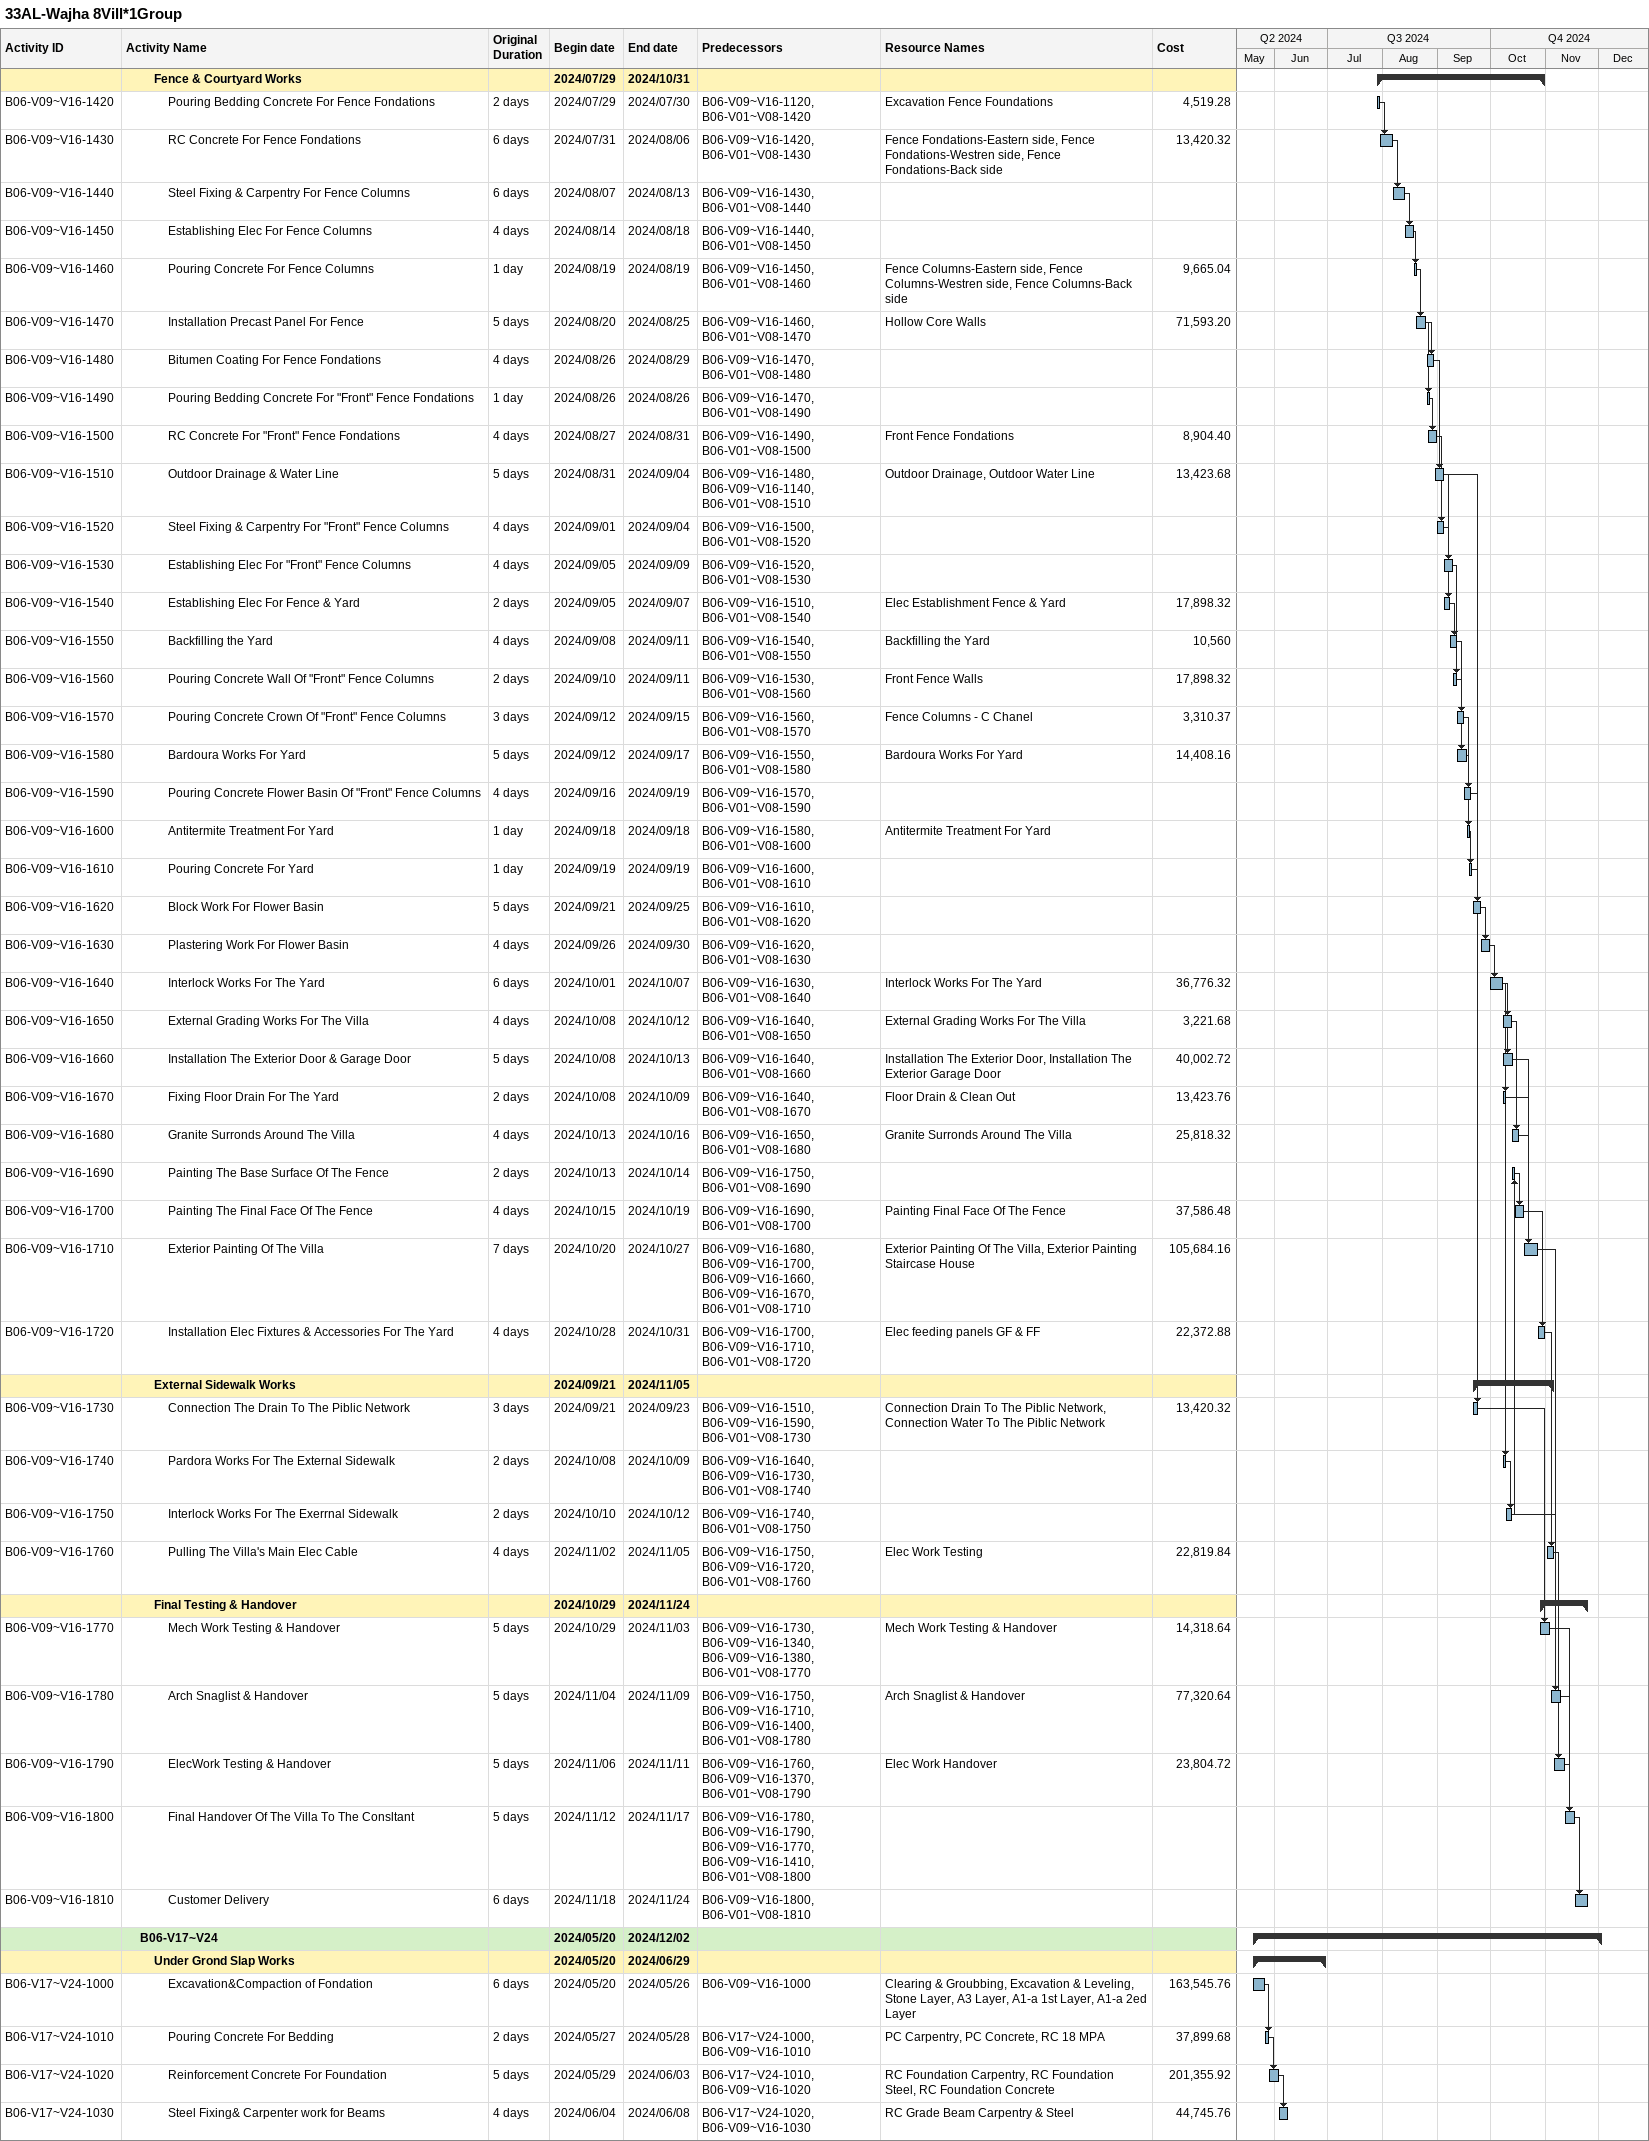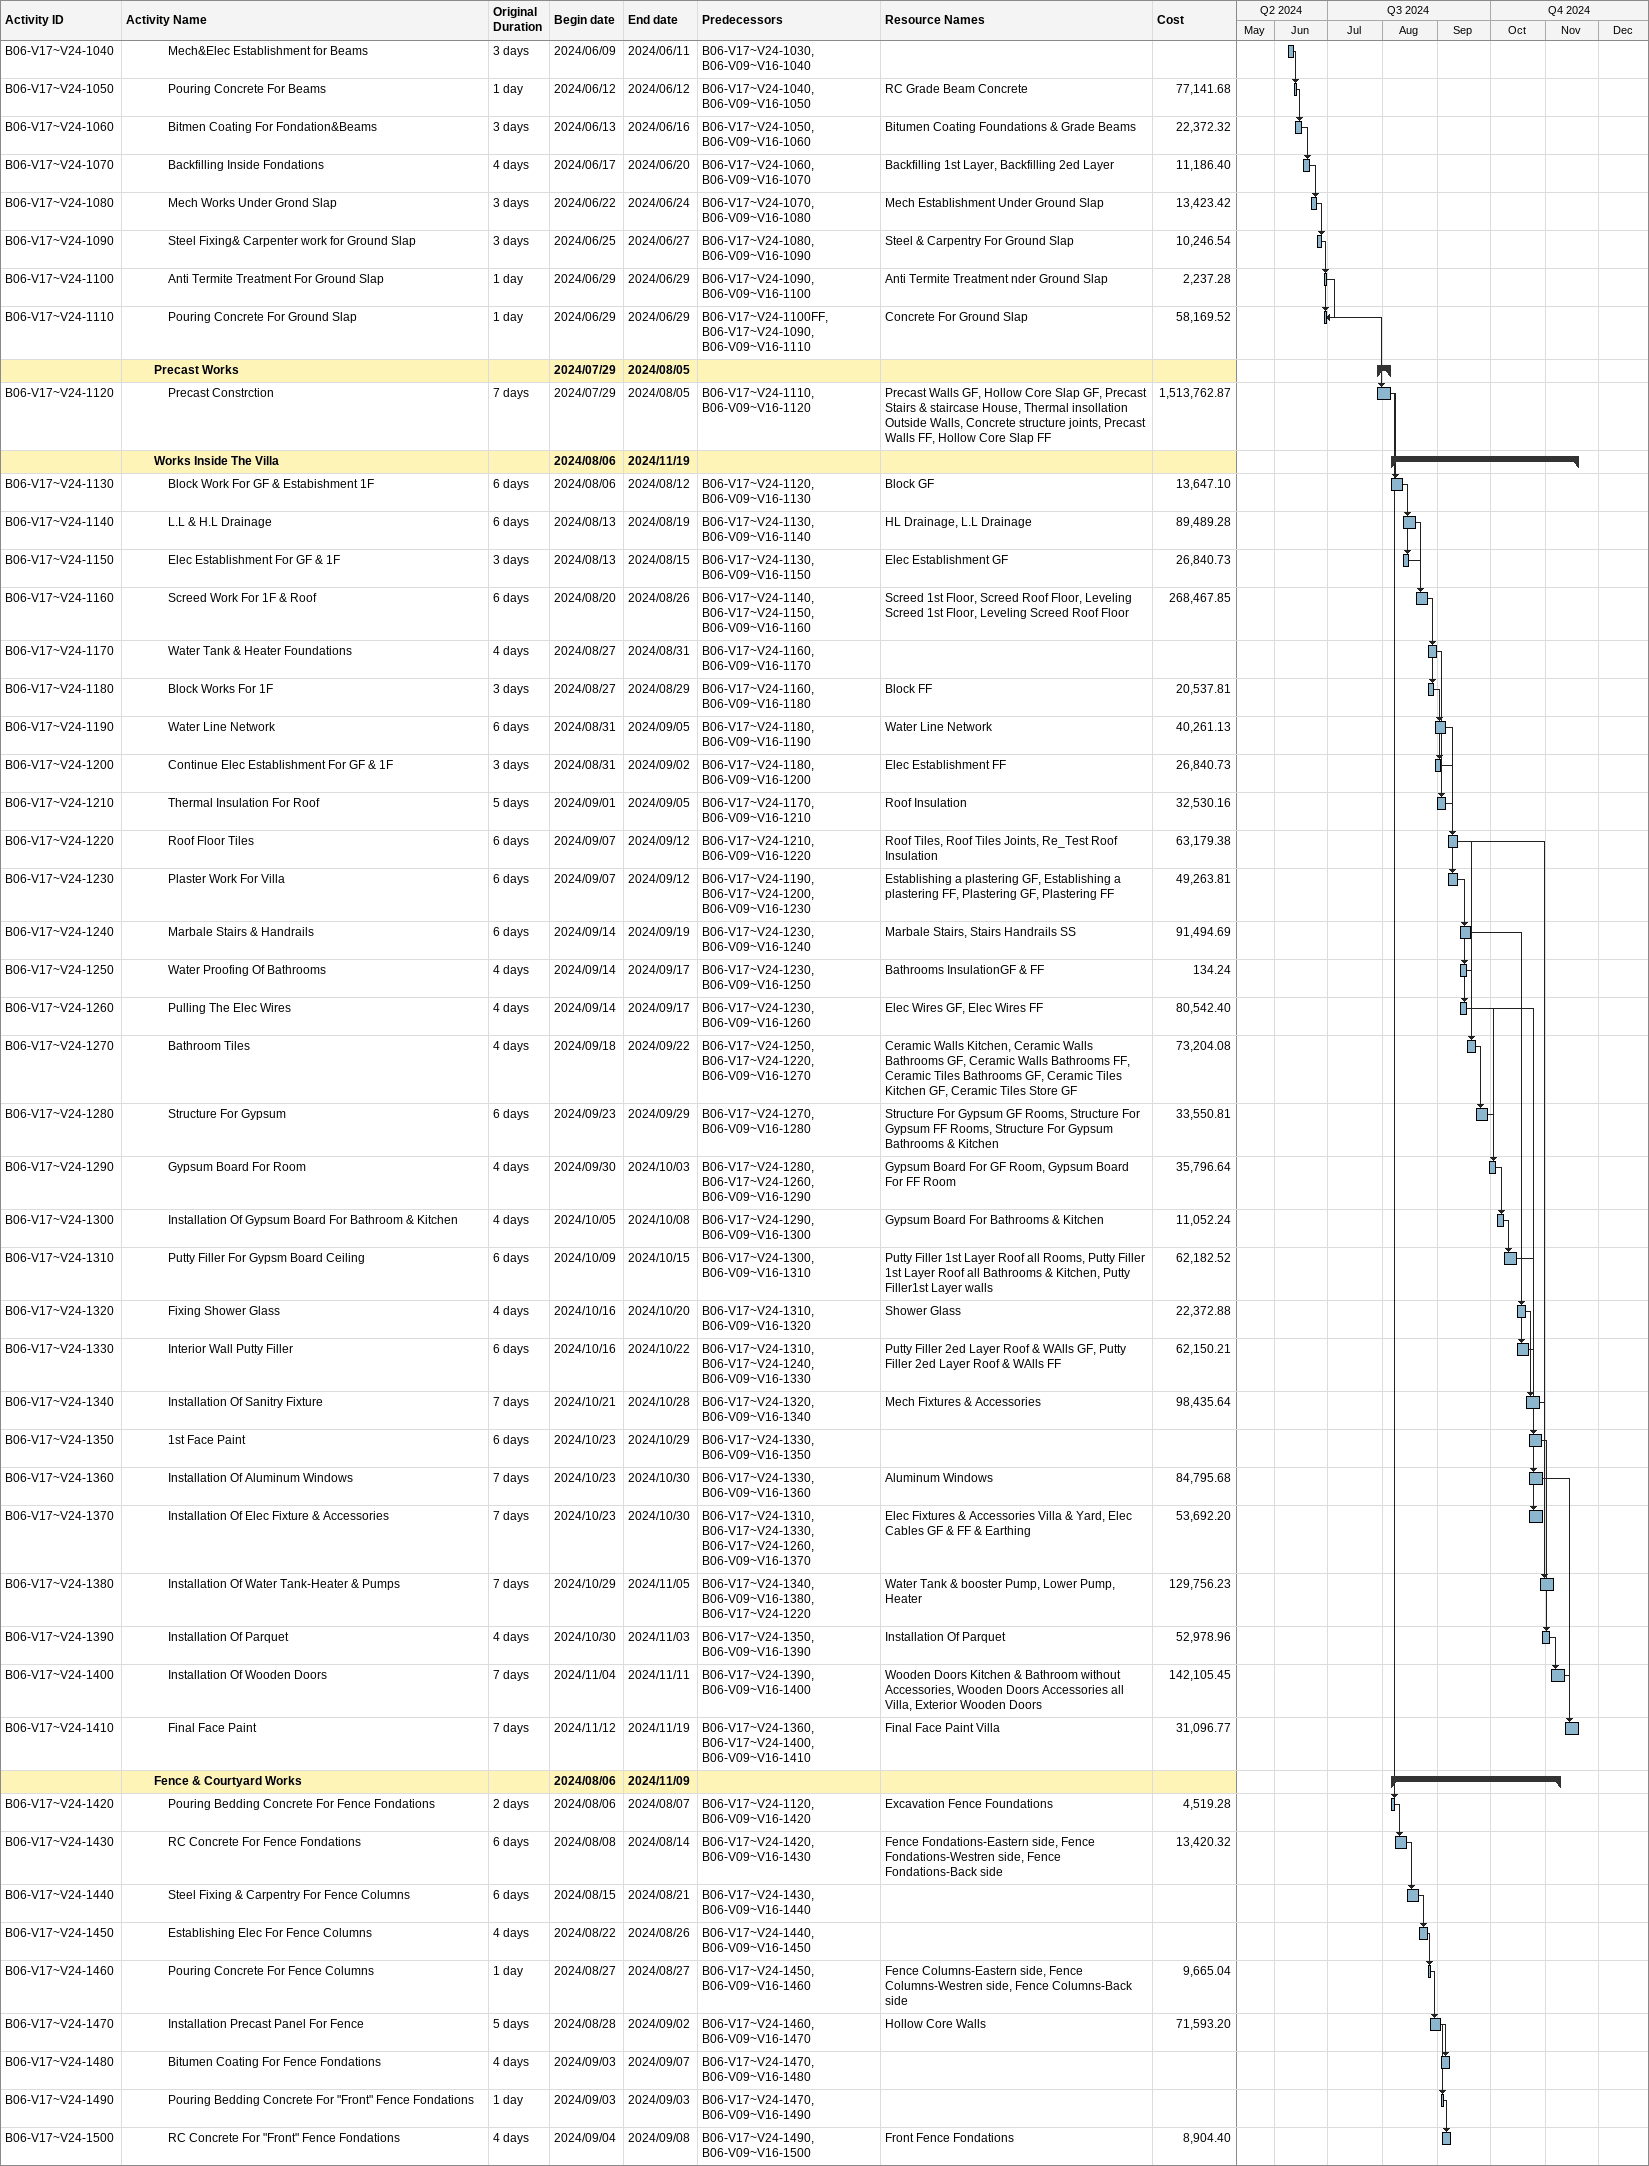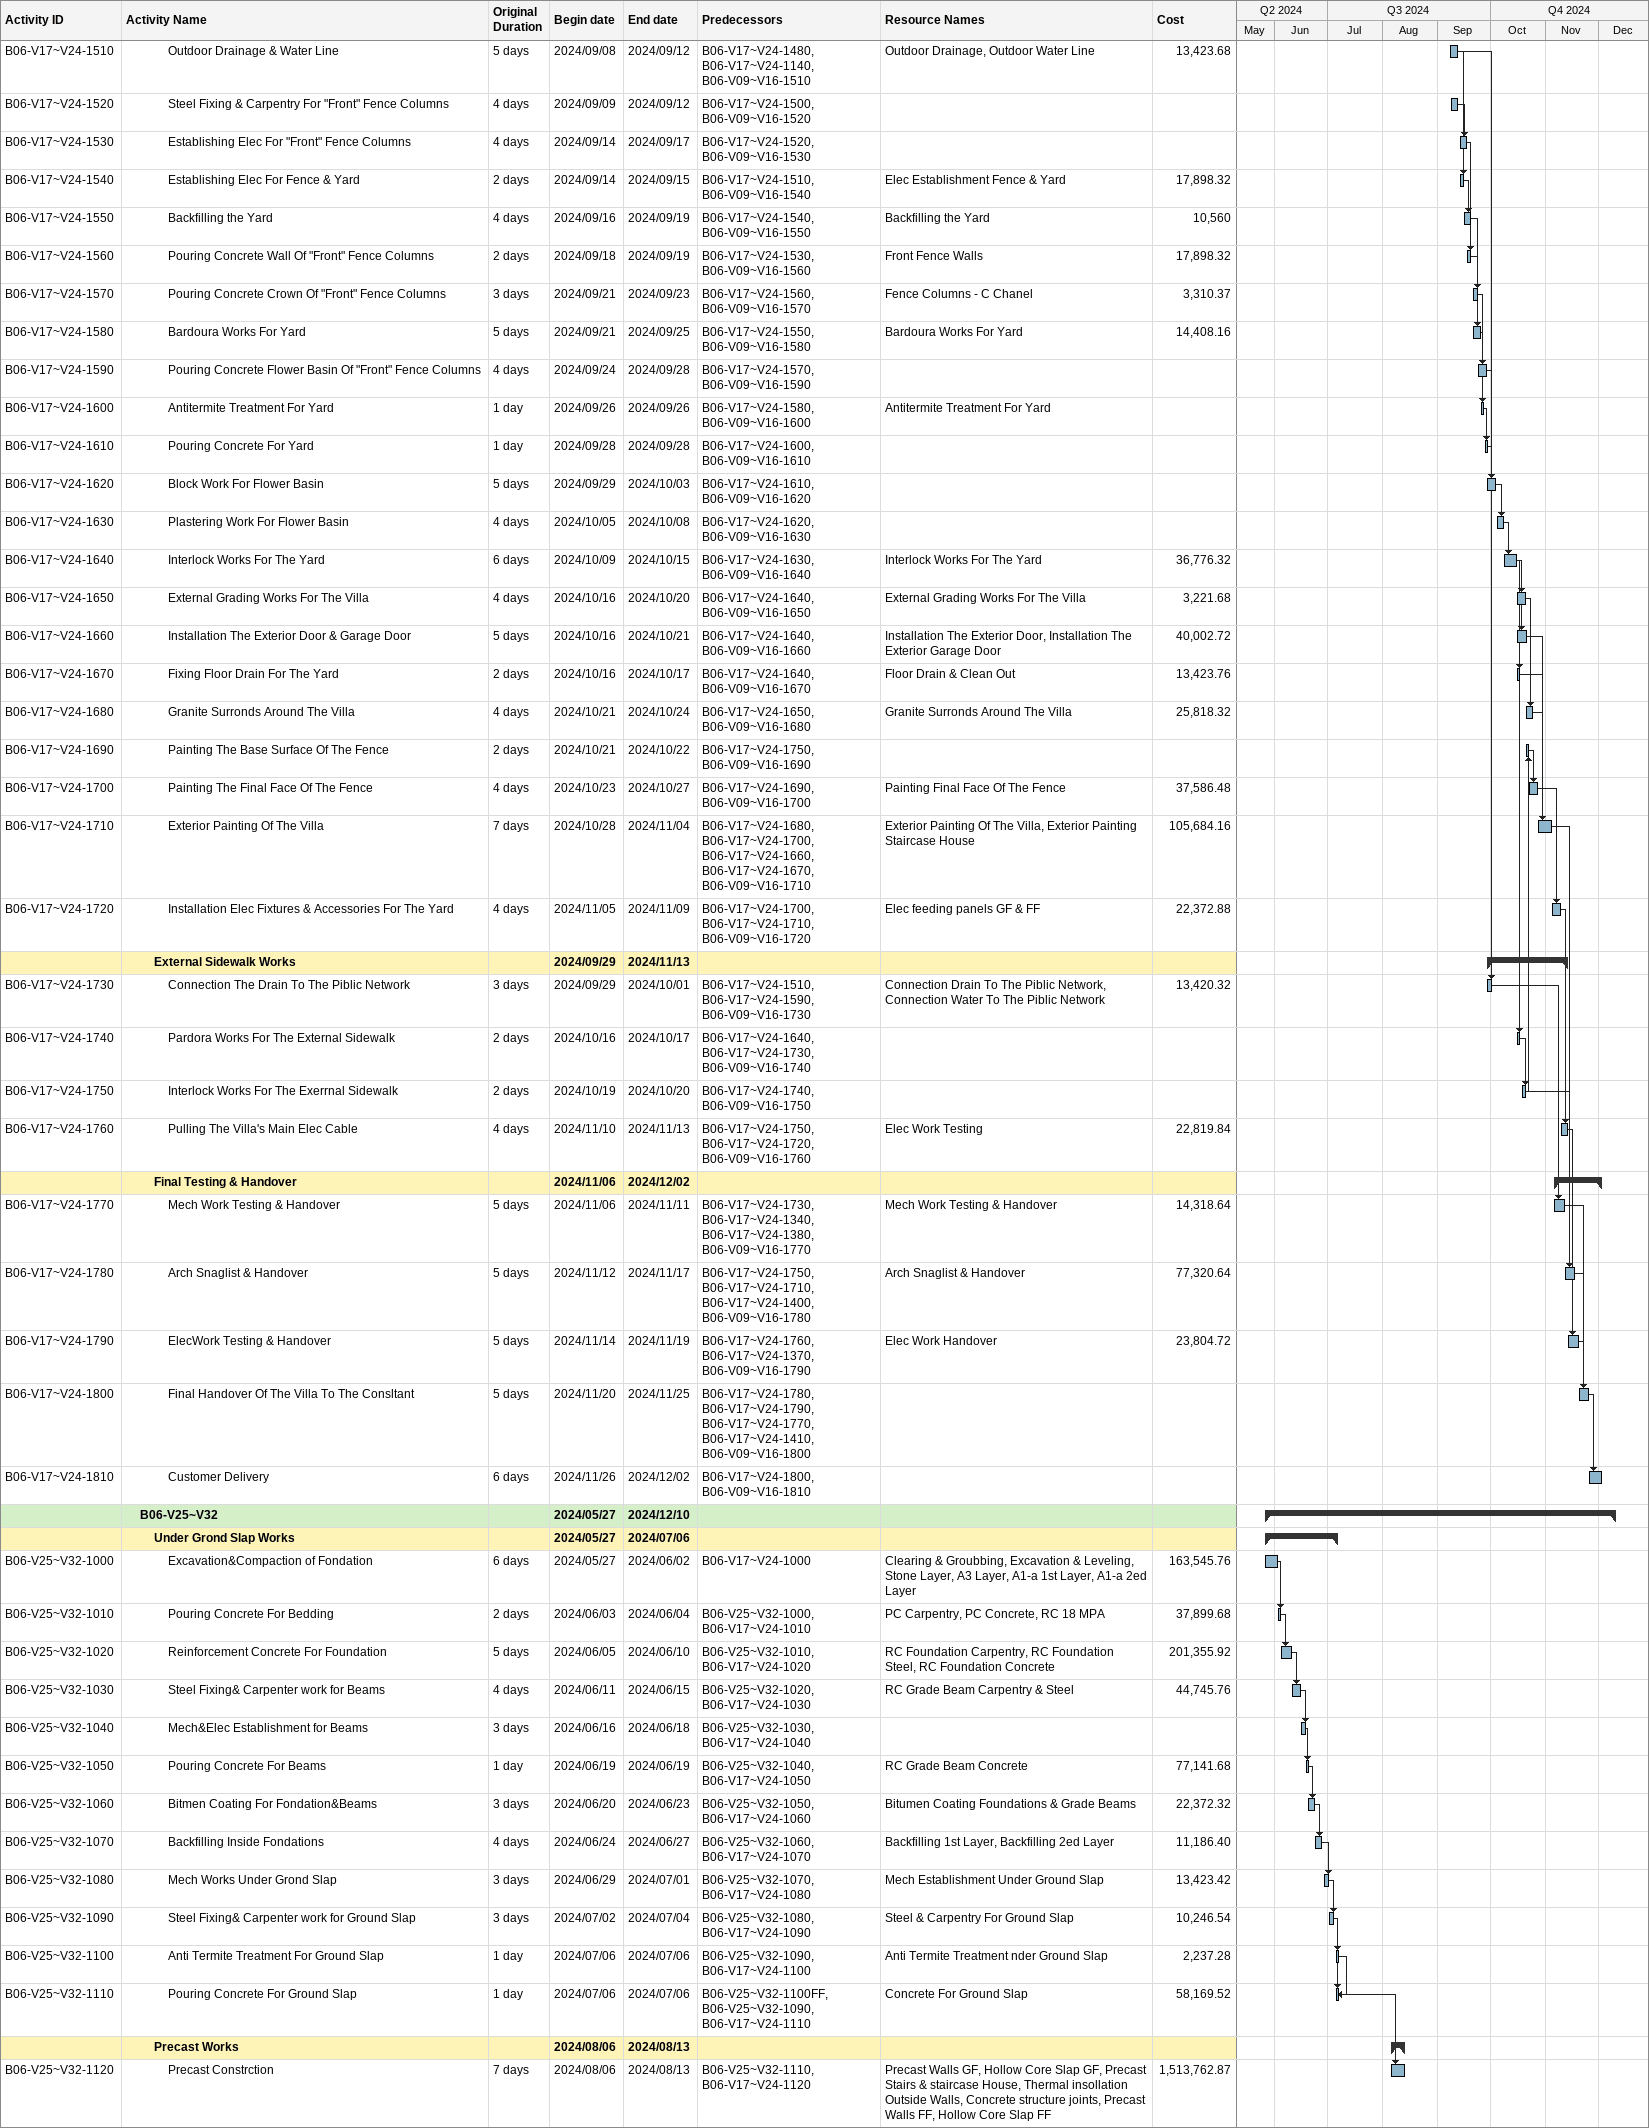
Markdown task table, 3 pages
33AL-Wajha 8Vill*1Group

| ID | Level | Task | Original duration | Start | Finish | Predecessors | Resources | Cost |
|---|---|---|---|---|---|---|---|---|
|  | 3 | **Fence & Courtyard Works** |  | 2024-07-29 | 2024-10-31 |  |  |  |
| B06-V09~V16-1420 | 4 | Pouring Bedding Concrete For Fence Fondations | 2d | 2024-07-29 | 2024-07-30 | B06-V09~V16-1120, B06-V01~V08-1420 | Excavation Fence Foundations | 4519.28 |
| B06-V09~V16-1430 | 4 | RC Concrete For Fence Fondations | 6d | 2024-07-31 | 2024-08-06 | B06-V09~V16-1420, B06-V01~V08-1430 | Fence Fondations-Eastern side, Fence Fondations-Westren side, Fence Fondations-Back side | 13420.32 |
| B06-V09~V16-1440 | 4 | Steel Fixing & Carpentry For Fence Columns | 6d | 2024-08-07 | 2024-08-13 | B06-V09~V16-1430, B06-V01~V08-1440 |  |  |
| B06-V09~V16-1450 | 4 | Establishing Elec For Fence Columns | 4d | 2024-08-14 | 2024-08-18 | B06-V09~V16-1440, B06-V01~V08-1450 |  |  |
| B06-V09~V16-1460 | 4 | Pouring Concrete For Fence Columns | 1d | 2024-08-19 | 2024-08-19 | B06-V09~V16-1450, B06-V01~V08-1460 | Fence Columns-Eastern side, Fence Columns-Westren side, Fence Columns-Back side | 9665.04 |
| B06-V09~V16-1470 | 4 | Installation Precast Panel For Fence | 5d | 2024-08-20 | 2024-08-25 | B06-V09~V16-1460, B06-V01~V08-1470 | Hollow Core Walls | 71593.20 |
| B06-V09~V16-1480 | 4 | Bitumen Coating For Fence Fondations | 4d | 2024-08-26 | 2024-08-29 | B06-V09~V16-1470, B06-V01~V08-1480 |  |  |
| B06-V09~V16-1490 | 4 | Pouring Bedding Concrete For "Front" Fence Fondations | 1d | 2024-08-26 | 2024-08-26 | B06-V09~V16-1470, B06-V01~V08-1490 |  |  |
| B06-V09~V16-1500 | 4 | RC Concrete For "Front" Fence Fondations | 4d | 2024-08-27 | 2024-08-31 | B06-V09~V16-1490, B06-V01~V08-1500 | Front Fence Fondations | 8904.40 |
| B06-V09~V16-1510 | 4 | Outdoor Drainage & Water Line | 5d | 2024-08-31 | 2024-09-04 | B06-V09~V16-1480, B06-V09~V16-1140, B06-V01~V08-1510 | Outdoor Drainage, Outdoor Water Line | 13423.68 |
| B06-V09~V16-1520 | 4 | Steel Fixing & Carpentry For "Front" Fence Columns | 4d | 2024-09-01 | 2024-09-04 | B06-V09~V16-1500, B06-V01~V08-1520 |  |  |
| B06-V09~V16-1530 | 4 | Establishing Elec For "Front" Fence Columns | 4d | 2024-09-05 | 2024-09-09 | B06-V09~V16-1520, B06-V01~V08-1530 |  |  |
| B06-V09~V16-1540 | 4 | Establishing Elec For Fence & Yard | 2d | 2024-09-05 | 2024-09-07 | B06-V09~V16-1510, B06-V01~V08-1540 | Elec Establishment Fence & Yard | 17898.32 |
| B06-V09~V16-1550 | 4 | Backfilling the Yard | 4d | 2024-09-08 | 2024-09-11 | B06-V09~V16-1540, B06-V01~V08-1550 | Backfilling the Yard | 10560 |
| B06-V09~V16-1560 | 4 | Pouring Concrete Wall Of "Front" Fence Columns | 2d | 2024-09-10 | 2024-09-11 | B06-V09~V16-1530, B06-V01~V08-1560 | Front Fence Walls | 17898.32 |
| B06-V09~V16-1570 | 4 | Pouring Concrete Crown Of "Front" Fence Columns | 3d | 2024-09-12 | 2024-09-15 | B06-V09~V16-1560, B06-V01~V08-1570 | Fence Columns - C Chanel | 3310.37 |
| B06-V09~V16-1580 | 4 | Bardoura Works For Yard | 5d | 2024-09-12 | 2024-09-17 | B06-V09~V16-1550, B06-V01~V08-1580 | Bardoura Works For Yard | 14408.16 |
| B06-V09~V16-1590 | 4 | Pouring Concrete Flower Basin Of "Front" Fence Columns | 4d | 2024-09-16 | 2024-09-19 | B06-V09~V16-1570, B06-V01~V08-1590 |  |  |
| B06-V09~V16-1600 | 4 | Antitermite Treatment For Yard | 1d | 2024-09-18 | 2024-09-18 | B06-V09~V16-1580, B06-V01~V08-1600 | Antitermite Treatment For Yard |  |
| B06-V09~V16-1610 | 4 | Pouring Concrete For Yard | 1d | 2024-09-19 | 2024-09-19 | B06-V09~V16-1600, B06-V01~V08-1610 |  |  |
| B06-V09~V16-1620 | 4 | Block Work For Flower Basin | 5d | 2024-09-21 | 2024-09-25 | B06-V09~V16-1610, B06-V01~V08-1620 |  |  |
| B06-V09~V16-1630 | 4 | Plastering Work For Flower Basin | 4d | 2024-09-26 | 2024-09-30 | B06-V09~V16-1620, B06-V01~V08-1630 |  |  |
| B06-V09~V16-1640 | 4 | Interlock Works For The Yard | 6d | 2024-10-01 | 2024-10-07 | B06-V09~V16-1630, B06-V01~V08-1640 | Interlock Works For The Yard | 36776.32 |
| B06-V09~V16-1650 | 4 | External Grading Works For The Villa | 4d | 2024-10-08 | 2024-10-12 | B06-V09~V16-1640, B06-V01~V08-1650 | External Grading Works For The Villa | 3221.68 |
| B06-V09~V16-1660 | 4 | Installation The Exterior Door & Garage Door | 5d | 2024-10-08 | 2024-10-13 | B06-V09~V16-1640, B06-V01~V08-1660 | Installation The Exterior Door, Installation The Exterior Garage Door | 40002.72 |
| B06-V09~V16-1670 | 4 | Fixing Floor Drain For The Yard | 2d | 2024-10-08 | 2024-10-09 | B06-V09~V16-1640, B06-V01~V08-1670 | Floor Drain & Clean Out | 13423.76 |
| B06-V09~V16-1680 | 4 | Granite Surronds Around The Villa | 4d | 2024-10-13 | 2024-10-16 | B06-V09~V16-1650, B06-V01~V08-1680 | Granite Surronds Around The Villa | 25818.32 |
| B06-V09~V16-1690 | 4 | Painting The Base Surface Of The Fence | 2d | 2024-10-13 | 2024-10-14 | B06-V09~V16-1750, B06-V01~V08-1690 |  |  |
| B06-V09~V16-1700 | 4 | Painting The Final Face Of The Fence | 4d | 2024-10-15 | 2024-10-19 | B06-V09~V16-1690, B06-V01~V08-1700 | Painting Final Face Of The Fence | 37586.48 |
| B06-V09~V16-1710 | 4 | Exterior Painting Of The Villa | 7d | 2024-10-20 | 2024-10-27 | B06-V09~V16-1680, B06-V09~V16-1700, B06-V09~V16-1660, B06-V09~V16-1670, B06-V01~V08-1710 | Exterior Painting Of The Villa, Exterior Painting Staircase House | 105684.16 |
| B06-V09~V16-1720 | 4 | Installation Elec Fixtures & Accessories For The Yard | 4d | 2024-10-28 | 2024-10-31 | B06-V09~V16-1700, B06-V09~V16-1710, B06-V01~V08-1720 | Elec feeding panels GF & FF | 22372.88 |
|  | 3 | **External Sidewalk Works** |  | 2024-09-21 | 2024-11-05 |  |  |  |
| B06-V09~V16-1730 | 4 | Connection The Drain To The Piblic Network | 3d | 2024-09-21 | 2024-09-23 | B06-V09~V16-1510, B06-V09~V16-1590, B06-V01~V08-1730 | Connection Drain To The Piblic Network, Connection Water To The Piblic Network | 13420.32 |
| B06-V09~V16-1740 | 4 | Pardora Works For The External Sidewalk | 2d | 2024-10-08 | 2024-10-09 | B06-V09~V16-1640, B06-V09~V16-1730, B06-V01~V08-1740 |  |  |
| B06-V09~V16-1750 | 4 | Interlock Works For The Exerrnal Sidewalk | 2d | 2024-10-10 | 2024-10-12 | B06-V09~V16-1740, B06-V01~V08-1750 |  |  |
| B06-V09~V16-1760 | 4 | Pulling The Villa's Main Elec Cable | 4d | 2024-11-02 | 2024-11-05 | B06-V09~V16-1750, B06-V09~V16-1720, B06-V01~V08-1760 | Elec Work Testing | 22819.84 |
|  | 3 | **Final Testing & Handover** |  | 2024-10-29 | 2024-11-24 |  |  |  |
| B06-V09~V16-1770 | 4 | Mech Work Testing & Handover | 5d | 2024-10-29 | 2024-11-03 | B06-V09~V16-1730, B06-V09~V16-1340, B06-V09~V16-1380, B06-V01~V08-1770 | Mech Work Testing & Handover | 14318.64 |
| B06-V09~V16-1780 | 4 | Arch Snaglist & Handover | 5d | 2024-11-04 | 2024-11-09 | B06-V09~V16-1750, B06-V09~V16-1710, B06-V09~V16-1400, B06-V01~V08-1780 | Arch Snaglist & Handover | 77320.64 |
| B06-V09~V16-1790 | 4 | ElecWork Testing & Handover | 5d | 2024-11-06 | 2024-11-11 | B06-V09~V16-1760, B06-V09~V16-1370, B06-V01~V08-1790 | Elec Work Handover | 23804.72 |
| B06-V09~V16-1800 | 4 | Final Handover Of The Villa To The Consltant | 5d | 2024-11-12 | 2024-11-17 | B06-V09~V16-1780, B06-V09~V16-1790, B06-V09~V16-1770, B06-V09~V16-1410, B06-V01~V08-1800 |  |  |
| B06-V09~V16-1810 | 4 | Customer Delivery | 6d | 2024-11-18 | 2024-11-24 | B06-V09~V16-1800, B06-V01~V08-1810 |  |  |
|  | 2 | **B06-V17~V24** |  | 2024-05-20 | 2024-12-02 |  |  |  |
|  | 3 | **Under Grond Slap Works** |  | 2024-05-20 | 2024-06-29 |  |  |  |
| B06-V17~V24-1000 | 4 | Excavation&Compaction of Fondation | 6d | 2024-05-20 | 2024-05-26 | B06-V09~V16-1000 | Clearing & Groubbing, Excavation & Leveling, Stone Layer, A3 Layer, A1-a 1st Layer, A1-a 2ed Layer | 163545.76 |
| B06-V17~V24-1010 | 4 | Pouring Concrete For Bedding | 2d | 2024-05-27 | 2024-05-28 | B06-V17~V24-1000, B06-V09~V16-1010 | PC Carpentry, PC Concrete, RC 18 MPA | 37899.68 |
| B06-V17~V24-1020 | 4 | Reinforcement Concrete For Foundation | 5d | 2024-05-29 | 2024-06-03 | B06-V17~V24-1010, B06-V09~V16-1020 | RC Foundation Carpentry, RC Foundation Steel, RC Foundation Concrete | 201355.92 |
| B06-V17~V24-1030 | 4 | Steel Fixing& Carpenter work for Beams | 4d | 2024-06-04 | 2024-06-08 | B06-V17~V24-1020, B06-V09~V16-1030 | RC Grade Beam Carpentry & Steel | 44745.76 |
| B06-V17~V24-1040 | 4 | Mech&Elec Establishment for Beams | 3d | 2024-06-09 | 2024-06-11 | B06-V17~V24-1030, B06-V09~V16-1040 |  |  |
| B06-V17~V24-1050 | 4 | Pouring Concrete For Beams | 1d | 2024-06-12 | 2024-06-12 | B06-V17~V24-1040, B06-V09~V16-1050 | RC Grade Beam Concrete | 77141.68 |
| B06-V17~V24-1060 | 4 | Bitmen Coating For Fondation&Beams | 3d | 2024-06-13 | 2024-06-16 | B06-V17~V24-1050, B06-V09~V16-1060 | Bitumen Coating Foundations & Grade Beams | 22372.32 |
| B06-V17~V24-1070 | 4 | Backfilling Inside Fondations | 4d | 2024-06-17 | 2024-06-20 | B06-V17~V24-1060, B06-V09~V16-1070 | Backfilling 1st Layer, Backfilling 2ed Layer | 11186.40 |
| B06-V17~V24-1080 | 4 | Mech Works Under Grond Slap | 3d | 2024-06-22 | 2024-06-24 | B06-V17~V24-1070, B06-V09~V16-1080 | Mech Establishment Under Ground Slap | 13423.42 |
| B06-V17~V24-1090 | 4 | Steel Fixing& Carpenter work for Ground Slap | 3d | 2024-06-25 | 2024-06-27 | B06-V17~V24-1080, B06-V09~V16-1090 | Steel & Carpentry For Ground Slap | 10246.54 |
| B06-V17~V24-1100 | 4 | Anti Termite Treatment For Ground Slap | 1d | 2024-06-29 | 2024-06-29 | B06-V17~V24-1090, B06-V09~V16-1100 | Anti Termite Treatment nder Ground Slap | 2237.28 |
| B06-V17~V24-1110 | 4 | Pouring Concrete For Ground Slap | 1d | 2024-06-29 | 2024-06-29 | B06-V17~V24-1100FF, B06-V17~V24-1090, B06-V09~V16-1110 | Concrete For Ground Slap | 58169.52 |
|  | 3 | **Precast Works** |  | 2024-07-29 | 2024-08-05 |  |  |  |
| B06-V17~V24-1120 | 4 | Precast Constrction | 7d | 2024-07-29 | 2024-08-05 | B06-V17~V24-1110, B06-V09~V16-1120 | Precast Walls GF, Hollow Core Slap GF, Precast Stairs & staircase House, Thermal insollation Outside Walls, Concrete structure joints, Precast Walls FF, Hollow Core Slap FF | 1513762.87 |
|  | 3 | **Works Inside The Villa** |  | 2024-08-06 | 2024-11-19 |  |  |  |
| B06-V17~V24-1130 | 4 | Block Work For GF & Estabishment 1F | 6d | 2024-08-06 | 2024-08-12 | B06-V17~V24-1120, B06-V09~V16-1130 | Block GF | 13647.10 |
| B06-V17~V24-1140 | 4 | L.L & H.L Drainage | 6d | 2024-08-13 | 2024-08-19 | B06-V17~V24-1130, B06-V09~V16-1140 | HL Drainage, L.L Drainage | 89489.28 |
| B06-V17~V24-1150 | 4 | Elec Establishment For GF & 1F | 3d | 2024-08-13 | 2024-08-15 | B06-V17~V24-1130, B06-V09~V16-1150 | Elec Establishment GF | 26840.73 |
| B06-V17~V24-1160 | 4 | Screed Work For 1F & Roof | 6d | 2024-08-20 | 2024-08-26 | B06-V17~V24-1140, B06-V17~V24-1150, B06-V09~V16-1160 | Screed 1st Floor, Screed Roof Floor, Leveling Screed 1st Floor, Leveling Screed Roof Floor | 268467.85 |
| B06-V17~V24-1170 | 4 | Water Tank & Heater Foundations | 4d | 2024-08-27 | 2024-08-31 | B06-V17~V24-1160, B06-V09~V16-1170 |  |  |
| B06-V17~V24-1180 | 4 | Block Works For 1F | 3d | 2024-08-27 | 2024-08-29 | B06-V17~V24-1160, B06-V09~V16-1180 | Block FF | 20537.81 |
| B06-V17~V24-1190 | 4 | Water Line Network | 6d | 2024-08-31 | 2024-09-05 | B06-V17~V24-1180, B06-V09~V16-1190 | Water Line Network | 40261.13 |
| B06-V17~V24-1200 | 4 | Continue Elec Establishment For GF & 1F | 3d | 2024-08-31 | 2024-09-02 | B06-V17~V24-1180, B06-V09~V16-1200 | Elec Establishment FF | 26840.73 |
| B06-V17~V24-1210 | 4 | Thermal Insulation For Roof | 5d | 2024-09-01 | 2024-09-05 | B06-V17~V24-1170, B06-V09~V16-1210 | Roof Insulation | 32530.16 |
| B06-V17~V24-1220 | 4 | Roof Floor Tiles | 6d | 2024-09-07 | 2024-09-12 | B06-V17~V24-1210, B06-V09~V16-1220 | Roof Tiles, Roof Tiles Joints, Re_Test Roof Insulation | 63179.38 |
| B06-V17~V24-1230 | 4 | Plaster Work For Villa | 6d | 2024-09-07 | 2024-09-12 | B06-V17~V24-1190, B06-V17~V24-1200, B06-V09~V16-1230 | Establishing a plastering GF, Establishing a plastering FF, Plastering GF, Plastering FF | 49263.81 |
| B06-V17~V24-1240 | 4 | Marbale Stairs & Handrails | 6d | 2024-09-14 | 2024-09-19 | B06-V17~V24-1230, B06-V09~V16-1240 | Marbale Stairs, Stairs Handrails SS | 91494.69 |
| B06-V17~V24-1250 | 4 | Water Proofing Of Bathrooms | 4d | 2024-09-14 | 2024-09-17 | B06-V17~V24-1230, B06-V09~V16-1250 | Bathrooms InsulationGF & FF | 134.24 |
| B06-V17~V24-1260 | 4 | Pulling The Elec Wires | 4d | 2024-09-14 | 2024-09-17 | B06-V17~V24-1230, B06-V09~V16-1260 | Elec Wires GF, Elec Wires FF | 80542.40 |
| B06-V17~V24-1270 | 4 | Bathroom Tiles | 4d | 2024-09-18 | 2024-09-22 | B06-V17~V24-1250, B06-V17~V24-1220, B06-V09~V16-1270 | Ceramic Walls Kitchen, Ceramic Walls Bathrooms GF, Ceramic Walls Bathrooms FF, Ceramic Tiles Bathrooms GF, Ceramic Tiles Kitchen GF, Ceramic Tiles Store GF | 73204.08 |
| B06-V17~V24-1280 | 4 | Structure For Gypsum | 6d | 2024-09-23 | 2024-09-29 | B06-V17~V24-1270, B06-V09~V16-1280 | Structure For Gypsum GF Rooms, Structure For Gypsum FF Rooms, Structure For Gypsum Bathrooms & Kitchen | 33550.81 |
| B06-V17~V24-1290 | 4 | Gypsum Board For Room | 4d | 2024-09-30 | 2024-10-03 | B06-V17~V24-1280, B06-V17~V24-1260, B06-V09~V16-1290 | Gypsum Board For GF Room, Gypsum Board For FF Room | 35796.64 |
| B06-V17~V24-1300 | 4 | Installation Of Gypsum Board For Bathroom & Kitchen | 4d | 2024-10-05 | 2024-10-08 | B06-V17~V24-1290, B06-V09~V16-1300 | Gypsum Board For Bathrooms & Kitchen | 11052.24 |
| B06-V17~V24-1310 | 4 | Putty Filler For Gypsm Board Ceiling | 6d | 2024-10-09 | 2024-10-15 | B06-V17~V24-1300, B06-V09~V16-1310 | Putty Filler 1st Layer Roof all Rooms, Putty Filler 1st Layer Roof all Bathrooms & Kitchen, Putty Filler1st Layer walls | 62182.52 |
| B06-V17~V24-1320 | 4 | Fixing Shower Glass | 4d | 2024-10-16 | 2024-10-20 | B06-V17~V24-1310, B06-V09~V16-1320 | Shower Glass | 22372.88 |
| B06-V17~V24-1330 | 4 | Interior Wall Putty Filler | 6d | 2024-10-16 | 2024-10-22 | B06-V17~V24-1310, B06-V17~V24-1240, B06-V09~V16-1330 | Putty Filler 2ed Layer Roof & WAlls GF, Putty Filler 2ed Layer Roof & WAlls FF | 62150.21 |
| B06-V17~V24-1340 | 4 | Installation Of Sanitry Fixture | 7d | 2024-10-21 | 2024-10-28 | B06-V17~V24-1320, B06-V09~V16-1340 | Mech Fixtures & Accessories | 98435.64 |
| B06-V17~V24-1350 | 4 | 1st Face Paint | 6d | 2024-10-23 | 2024-10-29 | B06-V17~V24-1330, B06-V09~V16-1350 |  |  |
| B06-V17~V24-1360 | 4 | Installation Of Aluminum Windows | 7d | 2024-10-23 | 2024-10-30 | B06-V17~V24-1330, B06-V09~V16-1360 | Aluminum Windows | 84795.68 |
| B06-V17~V24-1370 | 4 | Installation Of Elec Fixture & Accessories | 7d | 2024-10-23 | 2024-10-30 | B06-V17~V24-1310, B06-V17~V24-1330, B06-V17~V24-1260, B06-V09~V16-1370 | Elec Fixtures & Accessories Villa & Yard, Elec Cables GF & FF & Earthing | 53692.20 |
| B06-V17~V24-1380 | 4 | Installation Of Water Tank-Heater & Pumps | 7d | 2024-10-29 | 2024-11-05 | B06-V17~V24-1340, B06-V09~V16-1380, B06-V17~V24-1220 | Water Tank & booster Pump, Lower Pump, Heater | 129756.23 |
| B06-V17~V24-1390 | 4 | Installation Of Parquet | 4d | 2024-10-30 | 2024-11-03 | B06-V17~V24-1350, B06-V09~V16-1390 | Installation Of Parquet | 52978.96 |
| B06-V17~V24-1400 | 4 | Installation Of Wooden Doors | 7d | 2024-11-04 | 2024-11-11 | B06-V17~V24-1390, B06-V09~V16-1400 | Wooden Doors Kitchen & Bathroom without Accessories, Wooden Doors Accessories all Villa, Exterior Wooden Doors | 142105.45 |
| B06-V17~V24-1410 | 4 | Final Face Paint | 7d | 2024-11-12 | 2024-11-19 | B06-V17~V24-1360, B06-V17~V24-1400, B06-V09~V16-1410 | Final Face Paint Villa | 31096.77 |
|  | 3 | **Fence & Courtyard Works** |  | 2024-08-06 | 2024-11-09 |  |  |  |
| B06-V17~V24-1420 | 4 | Pouring Bedding Concrete For Fence Fondations | 2d | 2024-08-06 | 2024-08-07 | B06-V17~V24-1120, B06-V09~V16-1420 | Excavation Fence Foundations | 4519.28 |
| B06-V17~V24-1430 | 4 | RC Concrete For Fence Fondations | 6d | 2024-08-08 | 2024-08-14 | B06-V17~V24-1420, B06-V09~V16-1430 | Fence Fondations-Eastern side, Fence Fondations-Westren side, Fence Fondations-Back side | 13420.32 |
| B06-V17~V24-1440 | 4 | Steel Fixing & Carpentry For Fence Columns | 6d | 2024-08-15 | 2024-08-21 | B06-V17~V24-1430, B06-V09~V16-1440 |  |  |
| B06-V17~V24-1450 | 4 | Establishing Elec For Fence Columns | 4d | 2024-08-22 | 2024-08-26 | B06-V17~V24-1440, B06-V09~V16-1450 |  |  |
| B06-V17~V24-1460 | 4 | Pouring Concrete For Fence Columns | 1d | 2024-08-27 | 2024-08-27 | B06-V17~V24-1450, B06-V09~V16-1460 | Fence Columns-Eastern side, Fence Columns-Westren side, Fence Columns-Back side | 9665.04 |
| B06-V17~V24-1470 | 4 | Installation Precast Panel For Fence | 5d | 2024-08-28 | 2024-09-02 | B06-V17~V24-1460, B06-V09~V16-1470 | Hollow Core Walls | 71593.20 |
| B06-V17~V24-1480 | 4 | Bitumen Coating For Fence Fondations | 4d | 2024-09-03 | 2024-09-07 | B06-V17~V24-1470, B06-V09~V16-1480 |  |  |
| B06-V17~V24-1490 | 4 | Pouring Bedding Concrete For "Front" Fence Fondations | 1d | 2024-09-03 | 2024-09-03 | B06-V17~V24-1470, B06-V09~V16-1490 |  |  |
| B06-V17~V24-1500 | 4 | RC Concrete For "Front" Fence Fondations | 4d | 2024-09-04 | 2024-09-08 | B06-V17~V24-1490, B06-V09~V16-1500 | Front Fence Fondations | 8904.40 |
| B06-V17~V24-1510 | 4 | Outdoor Drainage & Water Line | 5d | 2024-09-08 | 2024-09-12 | B06-V17~V24-1480, B06-V17~V24-1140, B06-V09~V16-1510 | Outdoor Drainage, Outdoor Water Line | 13423.68 |
| B06-V17~V24-1520 | 4 | Steel Fixing & Carpentry For "Front" Fence Columns | 4d | 2024-09-09 | 2024-09-12 | B06-V17~V24-1500, B06-V09~V16-1520 |  |  |
| B06-V17~V24-1530 | 4 | Establishing Elec For "Front" Fence Columns | 4d | 2024-09-14 | 2024-09-17 | B06-V17~V24-1520, B06-V09~V16-1530 |  |  |
| B06-V17~V24-1540 | 4 | Establishing Elec For Fence & Yard | 2d | 2024-09-14 | 2024-09-15 | B06-V17~V24-1510, B06-V09~V16-1540 | Elec Establishment Fence & Yard | 17898.32 |
| B06-V17~V24-1550 | 4 | Backfilling the Yard | 4d | 2024-09-16 | 2024-09-19 | B06-V17~V24-1540, B06-V09~V16-1550 | Backfilling the Yard | 10560 |
| B06-V17~V24-1560 | 4 | Pouring Concrete Wall Of "Front" Fence Columns | 2d | 2024-09-18 | 2024-09-19 | B06-V17~V24-1530, B06-V09~V16-1560 | Front Fence Walls | 17898.32 |
| B06-V17~V24-1570 | 4 | Pouring Concrete Crown Of "Front" Fence Columns | 3d | 2024-09-21 | 2024-09-23 | B06-V17~V24-1560, B06-V09~V16-1570 | Fence Columns - C Chanel | 3310.37 |
| B06-V17~V24-1580 | 4 | Bardoura Works For Yard | 5d | 2024-09-21 | 2024-09-25 | B06-V17~V24-1550, B06-V09~V16-1580 | Bardoura Works For Yard | 14408.16 |
| B06-V17~V24-1590 | 4 | Pouring Concrete Flower Basin Of "Front" Fence Columns | 4d | 2024-09-24 | 2024-09-28 | B06-V17~V24-1570, B06-V09~V16-1590 |  |  |
| B06-V17~V24-1600 | 4 | Antitermite Treatment For Yard | 1d | 2024-09-26 | 2024-09-26 | B06-V17~V24-1580, B06-V09~V16-1600 | Antitermite Treatment For Yard |  |
| B06-V17~V24-1610 | 4 | Pouring Concrete For Yard | 1d | 2024-09-28 | 2024-09-28 | B06-V17~V24-1600, B06-V09~V16-1610 |  |  |
| B06-V17~V24-1620 | 4 | Block Work For Flower Basin | 5d | 2024-09-29 | 2024-10-03 | B06-V17~V24-1610, B06-V09~V16-1620 |  |  |
| B06-V17~V24-1630 | 4 | Plastering Work For Flower Basin | 4d | 2024-10-05 | 2024-10-08 | B06-V17~V24-1620, B06-V09~V16-1630 |  |  |
| B06-V17~V24-1640 | 4 | Interlock Works For The Yard | 6d | 2024-10-09 | 2024-10-15 | B06-V17~V24-1630, B06-V09~V16-1640 | Interlock Works For The Yard | 36776.32 |
| B06-V17~V24-1650 | 4 | External Grading Works For The Villa | 4d | 2024-10-16 | 2024-10-20 | B06-V17~V24-1640, B06-V09~V16-1650 | External Grading Works For The Villa | 3221.68 |
| B06-V17~V24-1660 | 4 | Installation The Exterior Door & Garage Door | 5d | 2024-10-16 | 2024-10-21 | B06-V17~V24-1640, B06-V09~V16-1660 | Installation The Exterior Door, Installation The Exterior Garage Door | 40002.72 |
| B06-V17~V24-1670 | 4 | Fixing Floor Drain For The Yard | 2d | 2024-10-16 | 2024-10-17 | B06-V17~V24-1640, B06-V09~V16-1670 | Floor Drain & Clean Out | 13423.76 |
| B06-V17~V24-1680 | 4 | Granite Surronds Around The Villa | 4d | 2024-10-21 | 2024-10-24 | B06-V17~V24-1650, B06-V09~V16-1680 | Granite Surronds Around The Villa | 25818.32 |
| B06-V17~V24-1690 | 4 | Painting The Base Surface Of The Fence | 2d | 2024-10-21 | 2024-10-22 | B06-V17~V24-1750, B06-V09~V16-1690 |  |  |
| B06-V17~V24-1700 | 4 | Painting The Final Face Of The Fence | 4d | 2024-10-23 | 2024-10-27 | B06-V17~V24-1690, B06-V09~V16-1700 | Painting Final Face Of The Fence | 37586.48 |
| B06-V17~V24-1710 | 4 | Exterior Painting Of The Villa | 7d | 2024-10-28 | 2024-11-04 | B06-V17~V24-1680, B06-V17~V24-1700, B06-V17~V24-1660, B06-V17~V24-1670, B06-V09~V16-1710 | Exterior Painting Of The Villa, Exterior Painting Staircase House | 105684.16 |
| B06-V17~V24-1720 | 4 | Installation Elec Fixtures & Accessories For The Yard | 4d | 2024-11-05 | 2024-11-09 | B06-V17~V24-1700, B06-V17~V24-1710, B06-V09~V16-1720 | Elec feeding panels GF & FF | 22372.88 |
|  | 3 | **External Sidewalk Works** |  | 2024-09-29 | 2024-11-13 |  |  |  |
| B06-V17~V24-1730 | 4 | Connection The Drain To The Piblic Network | 3d | 2024-09-29 | 2024-10-01 | B06-V17~V24-1510, B06-V17~V24-1590, B06-V09~V16-1730 | Connection Drain To The Piblic Network, Connection Water To The Piblic Network | 13420.32 |
| B06-V17~V24-1740 | 4 | Pardora Works For The External Sidewalk | 2d | 2024-10-16 | 2024-10-17 | B06-V17~V24-1640, B06-V17~V24-1730, B06-V09~V16-1740 |  |  |
| B06-V17~V24-1750 | 4 | Interlock Works For The Exerrnal Sidewalk | 2d | 2024-10-19 | 2024-10-20 | B06-V17~V24-1740, B06-V09~V16-1750 |  |  |
| B06-V17~V24-1760 | 4 | Pulling The Villa's Main Elec Cable | 4d | 2024-11-10 | 2024-11-13 | B06-V17~V24-1750, B06-V17~V24-1720, B06-V09~V16-1760 | Elec Work Testing | 22819.84 |
|  | 3 | **Final Testing & Handover** |  | 2024-11-06 | 2024-12-02 |  |  |  |
| B06-V17~V24-1770 | 4 | Mech Work Testing & Handover | 5d | 2024-11-06 | 2024-11-11 | B06-V17~V24-1730, B06-V17~V24-1340, B06-V17~V24-1380, B06-V09~V16-1770 | Mech Work Testing & Handover | 14318.64 |
| B06-V17~V24-1780 | 4 | Arch Snaglist & Handover | 5d | 2024-11-12 | 2024-11-17 | B06-V17~V24-1750, B06-V17~V24-1710, B06-V17~V24-1400, B06-V09~V16-1780 | Arch Snaglist & Handover | 77320.64 |
| B06-V17~V24-1790 | 4 | ElecWork Testing & Handover | 5d | 2024-11-14 | 2024-11-19 | B06-V17~V24-1760, B06-V17~V24-1370, B06-V09~V16-1790 | Elec Work Handover | 23804.72 |
| B06-V17~V24-1800 | 4 | Final Handover Of The Villa To The Consltant | 5d | 2024-11-20 | 2024-11-25 | B06-V17~V24-1780, B06-V17~V24-1790, B06-V17~V24-1770, B06-V17~V24-1410, B06-V09~V16-1800 |  |  |
| B06-V17~V24-1810 | 4 | Customer Delivery | 6d | 2024-11-26 | 2024-12-02 | B06-V17~V24-1800, B06-V09~V16-1810 |  |  |
|  | 2 | **B06-V25~V32** |  | 2024-05-27 | 2024-12-10 |  |  |  |
|  | 3 | **Under Grond Slap Works** |  | 2024-05-27 | 2024-07-06 |  |  |  |
| B06-V25~V32-1000 | 4 | Excavation&Compaction of Fondation | 6d | 2024-05-27 | 2024-06-02 | B06-V17~V24-1000 | Clearing & Groubbing, Excavation & Leveling, Stone Layer, A3 Layer, A1-a 1st Layer, A1-a 2ed Layer | 163545.76 |
| B06-V25~V32-1010 | 4 | Pouring Concrete For Bedding | 2d | 2024-06-03 | 2024-06-04 | B06-V25~V32-1000, B06-V17~V24-1010 | PC Carpentry, PC Concrete, RC 18 MPA | 37899.68 |
| B06-V25~V32-1020 | 4 | Reinforcement Concrete For Foundation | 5d | 2024-06-05 | 2024-06-10 | B06-V25~V32-1010, B06-V17~V24-1020 | RC Foundation Carpentry, RC Foundation Steel, RC Foundation Concrete | 201355.92 |
| B06-V25~V32-1030 | 4 | Steel Fixing& Carpenter work for Beams | 4d | 2024-06-11 | 2024-06-15 | B06-V25~V32-1020, B06-V17~V24-1030 | RC Grade Beam Carpentry & Steel | 44745.76 |
| B06-V25~V32-1040 | 4 | Mech&Elec Establishment for Beams | 3d | 2024-06-16 | 2024-06-18 | B06-V25~V32-1030, B06-V17~V24-1040 |  |  |
| B06-V25~V32-1050 | 4 | Pouring Concrete For Beams | 1d | 2024-06-19 | 2024-06-19 | B06-V25~V32-1040, B06-V17~V24-1050 | RC Grade Beam Concrete | 77141.68 |
| B06-V25~V32-1060 | 4 | Bitmen Coating For Fondation&Beams | 3d | 2024-06-20 | 2024-06-23 | B06-V25~V32-1050, B06-V17~V24-1060 | Bitumen Coating Foundations & Grade Beams | 22372.32 |
| B06-V25~V32-1070 | 4 | Backfilling Inside Fondations | 4d | 2024-06-24 | 2024-06-27 | B06-V25~V32-1060, B06-V17~V24-1070 | Backfilling 1st Layer, Backfilling 2ed Layer | 11186.40 |
| B06-V25~V32-1080 | 4 | Mech Works Under Grond Slap | 3d | 2024-06-29 | 2024-07-01 | B06-V25~V32-1070, B06-V17~V24-1080 | Mech Establishment Under Ground Slap | 13423.42 |
| B06-V25~V32-1090 | 4 | Steel Fixing& Carpenter work for Ground Slap | 3d | 2024-07-02 | 2024-07-04 | B06-V25~V32-1080, B06-V17~V24-1090 | Steel & Carpentry For Ground Slap | 10246.54 |
| B06-V25~V32-1100 | 4 | Anti Termite Treatment For Ground Slap | 1d | 2024-07-06 | 2024-07-06 | B06-V25~V32-1090, B06-V17~V24-1100 | Anti Termite Treatment nder Ground Slap | 2237.28 |
| B06-V25~V32-1110 | 4 | Pouring Concrete For Ground Slap | 1d | 2024-07-06 | 2024-07-06 | B06-V25~V32-1100FF, B06-V25~V32-1090, B06-V17~V24-1110 | Concrete For Ground Slap | 58169.52 |
|  | 3 | **Precast Works** |  | 2024-08-06 | 2024-08-13 |  |  |  |
| B06-V25~V32-1120 | 4 | Precast Constrction | 7d | 2024-08-06 | 2024-08-13 | B06-V25~V32-1110, B06-V17~V24-1120 | Precast Walls GF, Hollow Core Slap GF, Precast Stairs & staircase House, Thermal insollation Outside Walls, Concrete structure joints, Precast Walls FF, Hollow Core Slap FF | 1513762.87 |
